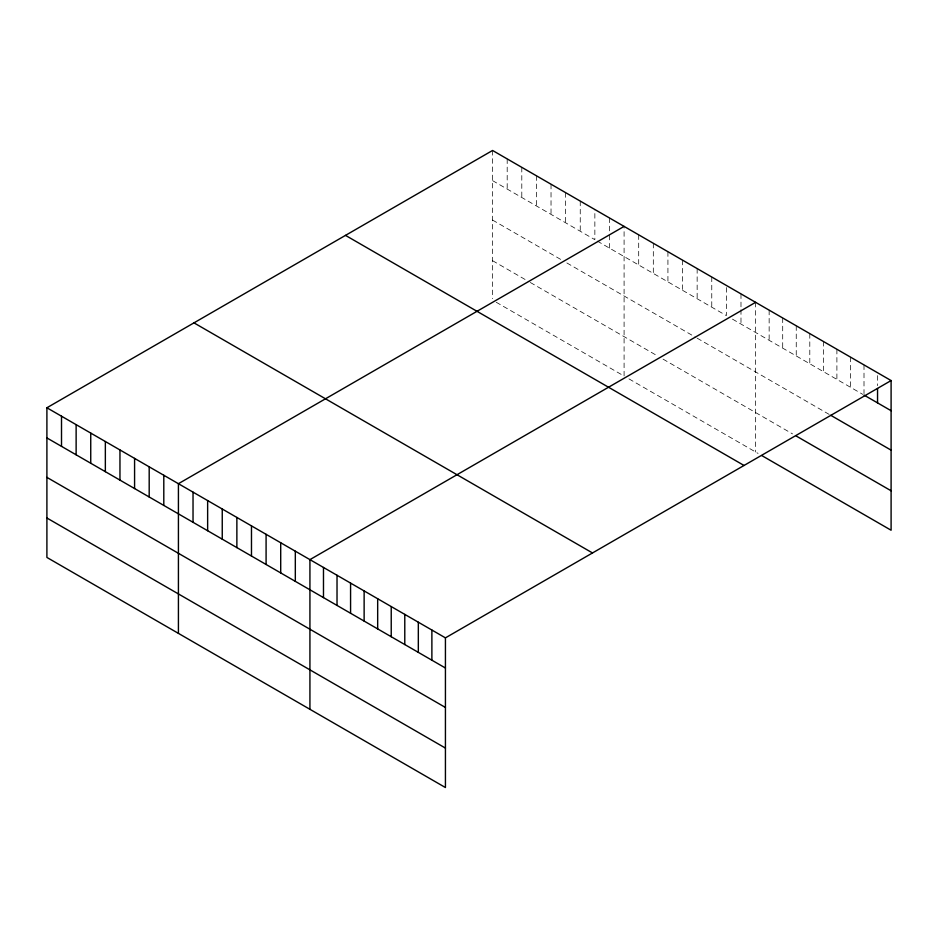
<?xml version="1.0" encoding="UTF-8"?>
<svg xmlns="http://www.w3.org/2000/svg" width="938" height="938" viewBox="0 0 938 938"><rect width="100%" height="100%" fill="white"/><g stroke="black" fill="none" stroke-linecap="round" stroke-linejoin="round"><path stroke-width="0.7" stroke-dasharray="4.69 3.52" d="M492.567 180.624L594.856 239.682L594.856 209.526M597.295 241.089L726.375 315.614L726.375 285.457M732.461 319.131L862.772 394.359M492.567 220.067L561.979 260.143M566.857 262.945L695.937 337.469M697.145 338.172L829.509 414.596M492.567 260.694L529.102 281.787M530.322 282.49L658.183 356.311M663.049 359.125L792.551 433.895M496.225 302.247L624.087 376.068L624.087 226.398M628.952 378.882L758.068 453.417M877.546 375.61L877.546 385.659M864.004 364.917L864.004 393.632M850.449 357.085L850.449 387.242M836.895 349.264L836.895 379.421M823.353 341.444L823.353 371.6M809.799 333.623L809.799 363.78M796.245 325.803L796.245 355.948M782.702 317.97L782.702 348.127M769.148 310.15L769.148 340.306M755.606 302.329L755.606 451.999M740.985 293.887L740.985 308.25M740.985 309.692L740.985 324.044M711.766 277.015L711.766 307.172M697.145 268.585L697.145 298.741M682.536 260.143L682.536 290.299M667.926 251.712L667.926 281.869M653.317 243.27L653.317 273.427M638.696 234.84L638.696 264.997M609.477 217.968L609.477 233.761M609.477 235.192L609.477 248.113M580.247 201.084L580.247 231.24M565.637 192.653L565.637 222.81M551.028 184.211L551.028 214.368M536.407 175.781L536.407 205.938M521.798 167.339L521.798 197.496M507.188 158.909L507.188 189.066M492.567 150.467L492.567 298.671"/><path stroke-width="1.41" d="M891.1 380.558L445.433 637.863L445.433 787.533L46.9 557.442L46.9 407.772L492.567 150.467L891.1 380.558L891.1 530.228L761.762 455.551M624.087 226.398L178.419 483.703L178.419 633.373M755.606 302.329L309.927 559.634L309.927 709.304M864.004 395.062L891.1 410.715M830.74 415.3L891.1 450.146M796.245 436.029L891.1 490.785M345.501 235.379L744.033 465.471M193.967 322.86L592.499 552.951M46.9 407.772L445.433 637.863M46.9 437.929L445.433 668.02M46.9 477.372L445.433 707.463M46.9 517.999L445.433 748.09M877.546 388.531L877.546 402.894M431.879 630.043L431.879 660.2M418.325 622.222L418.325 652.379M404.782 614.39L404.782 644.547M391.228 606.569L391.228 636.726M377.674 598.749L377.674 628.906M364.132 590.928L364.132 621.085M350.578 583.108L350.578 613.264M337.023 575.275L337.023 605.432M323.481 567.455L323.481 597.612M295.318 551.192L295.318 581.349M280.708 542.762L280.708 572.919M266.087 534.32L266.087 564.477M251.478 525.89L251.478 556.046M236.868 517.448L236.868 547.604M222.247 509.017L222.247 539.174M207.638 500.575L207.638 530.732M193.029 492.145L193.029 522.302M163.798 475.273L163.798 505.43M149.189 466.831L149.189 496.988M134.58 458.401L134.58 488.557M119.958 449.959L119.958 480.115M105.349 441.528L105.349 471.673M90.74 433.086L90.74 463.243M76.13 424.644L76.13 454.801M61.509 416.214L61.509 446.371"/></g></svg>
